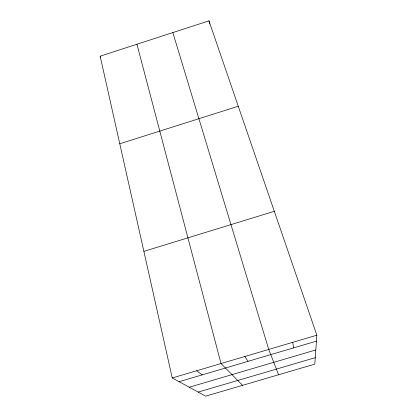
<?xml version="1.0" encoding="UTF-8"?>
<svg xmlns="http://www.w3.org/2000/svg" width="417" height="417" viewBox="0 0 417 417"><rect width="100%" height="100%" fill="white"/><g stroke="black" fill="none" stroke-linecap="round" stroke-linejoin="round"><path stroke-width="0.63" d="M316.847 335.205L314.819 364.13L205.685 396.15L172.252 377.969L100.153 56.18L208.964 20.85L316.847 335.205L172.252 377.969M119.778 143.771L238.269 106.236M143.886 251.362L274.329 211.304M179.096 381.691L316.43 341.142M189.271 387.226L315.815 349.952M198.205 392.084L315.273 357.671M196.589 370.77L202.224 374.862M242.569 385.329L221.026 363.546L136.927 44.238M244.836 356.504L248.058 361.331M100.153 56.18L100.747 57.311M278.582 374.758L268.746 349.43L172.836 32.578M208.964 20.85L209.683 23.957M292.75 342.331L293.552 347.898"/></g></svg>
